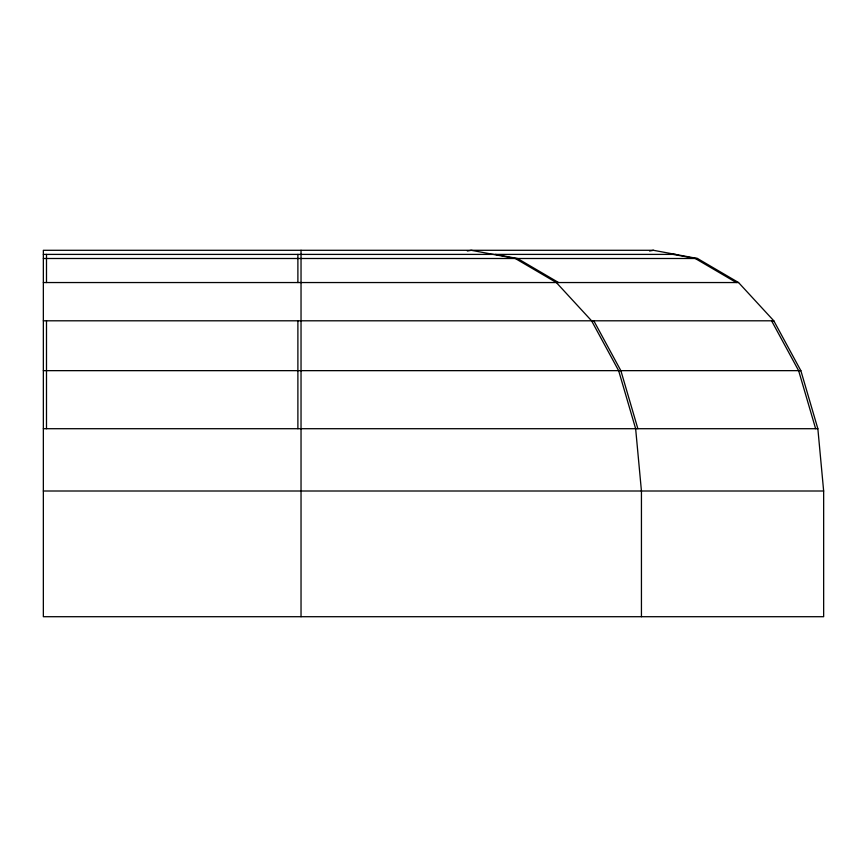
<?xml version="1.0" encoding="UTF-8"?>
<svg xmlns="http://www.w3.org/2000/svg" width="867" height="867" viewBox="0 0 867 867"><rect width="100%" height="100%" fill="white"/><g stroke="black" fill="none" stroke-linecap="round" stroke-linejoin="round"><path stroke-width="1.3" d="M467.346 251.018L471.236 250.292L515.291 258.496L556.343 282.544L591.587 320.801L618.637 370.653L635.641 428.71L641.439 491.004L641.439 616.708M649.556 251.018L653.447 250.292L697.491 258.496L738.543 282.544L773.798 320.801L800.848 370.653L817.852 428.71L823.65 491.004L823.65 616.708L43.35 616.708L43.35 250.292L653.447 250.292M43.35 254.399L675.469 254.399M43.35 258.496L697.491 258.496M43.35 282.544L738.543 282.544M43.35 320.801L773.798 320.801M43.35 370.653L800.848 370.653M43.35 428.71L817.852 428.71M43.35 491.004L823.65 491.004M673.247 254.399L695.269 258.496L736.321 282.544M495.48 254.399L517.512 258.496L558.565 282.544M771.576 320.801L798.626 370.653L815.63 428.71M593.808 320.801L620.859 370.653L637.863 428.71M301.033 250.292L301.033 616.708M297.89 254.399L297.89 282.544M297.89 320.801L297.89 428.71M46.493 254.399L46.493 282.544M46.493 320.801L46.493 428.71"/></g></svg>
